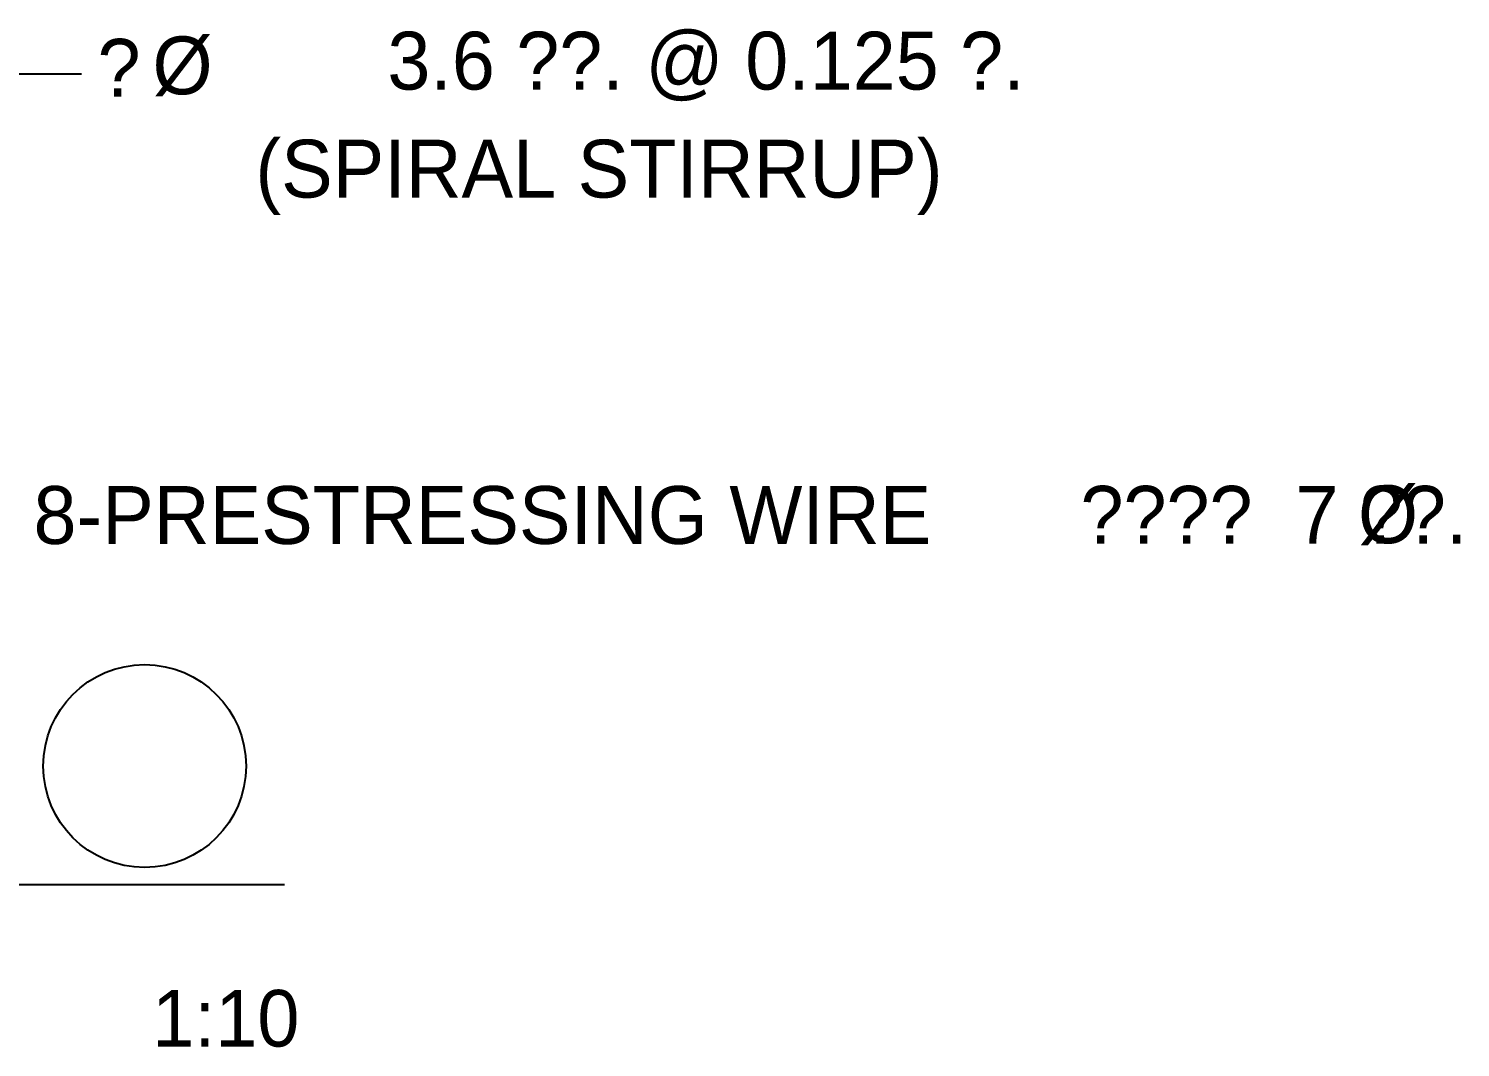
# Model space of a CAD drawing. Extents: x 441577.7 to 441595.2, y 1956483.9 to 1956488.7.
# Drawn here: x 441592.696 to 441593.291, y 1956486.019 to 1956486.442 of the extents above; entities that cross this region are included whole.
import ezdxf
from ezdxf.enums import TextEntityAlignment as Align

# ---------------------------------------------------------------- set-up
doc = ezdxf.new("R2010")
doc.units = 0
for name, color, linetype in [('1-TXT', 3, 'Continuous'), ('DIM', 1, 'Continuous'), ('DIMS', 1, 'Continuous'), ('TEXT', 3, 'Continuous'), ('TEXT1', 3, 'Continuous')]:
    doc.layers.add(name, color=color, linetype=linetype)
doc.styles.add('RID-TE', font='rid_te.shx')
doc.styles.add('ROMANS', font='ROMANS.shx')
doc.dimstyles.new('1-10', dxfattribs={"dimscale": 0.1, "dimtxt": 0.24, "dimasz": 0.3, "dimexe": 0.18, "dimexo": 0, "dimgap": 0.09, "dimtad": 1, "dimzin": 0, "dimdsep": 46, "dimtxsty": 'ROMANS', "dimcen": 0, "dimclrd": 1, "dimclre": 1, "dimclrt": 4, "dimaunit": 1, "dimadec": 0, "dimazin": 0, "dimtfac": 1, "dimtmove": 2, "dimatfit": 3, "dimfxl": 1, "dimtolj": 1, "dimtzin": 0, "dimarcsym": 0})

msp = doc.modelspace()

# ---------------------------------------------------------------- linework, layer by layer
at = {"layer": '1-TXT', "color": 1}
msp.add_lwpolyline([(441592.26669, 1956486.08665), (441592.8024, 1956486.08665)], dxfattribs=at)
at = {"layer": 'DIMS'}
msp.add_circle((441592.74433, 1956486.13579), 0.04208, dxfattribs=at)

# ---------------------------------------------------------------- texts
at = {"layer": 'TEXT', "linetype": 'Continuous', "style": 'RID-TE'}
for s, p in [('8-PRESTRESSING WIRE', (441592.69818, 1956486.23996)), ('ขนาด  7 มม.', (441593.13285, 1956486.24004))]:
    msp.add_text(s, height=0.024, rotation=0, dxfattribs=at).set_placement(p, align=Align.MIDDLE_LEFT)
at = {"layer": 'TEXT', "char_height": 0.024, "attachment_point": 5, "rotation": 0, "style": 'RID-TE'}
for s, insert in [('\\A1;3.6 มม. @ 0.125 ม.', (441592.97738, 1956486.42607)), ('\\A1;ป', (441592.73372, 1956486.4255)), ('\\A1;%%C', (441592.76006, 1956486.42607)), ('\\A1;%%C', (441593.26051, 1956486.23979))]:
    msp.add_mtext(s, dxfattribs=dict(at, insert=insert))
at = {"layer": 'TEXT', "linetype": 'Continuous', "insert": (441592.93295, 1956486.38006), "char_height": 0.024, "attachment_point": 5, "rotation": 0, "style": 'RID-TE'}
msp.add_mtext('\\A1;(SPIRAL STIRRUP)', dxfattribs=at)
at = {"layer": 'TEXT1', "style": 'RID-TE'}
msp.add_text('1:10', height=0.02348, dxfattribs=at).set_placement((441592.77802, 1956486.03117), align=Align.MIDDLE_CENTER)

# ---------------------------------------------------------------- leaders
at = {"layer": 'DIM'}
msp.add_leader([(441592.63156, 1956486.42301), (441592.71814, 1956486.42301)], dimstyle='1-10', override={"dimtad": 0}, dxfattribs=at)

doc.saveas('drawing.dxf')
